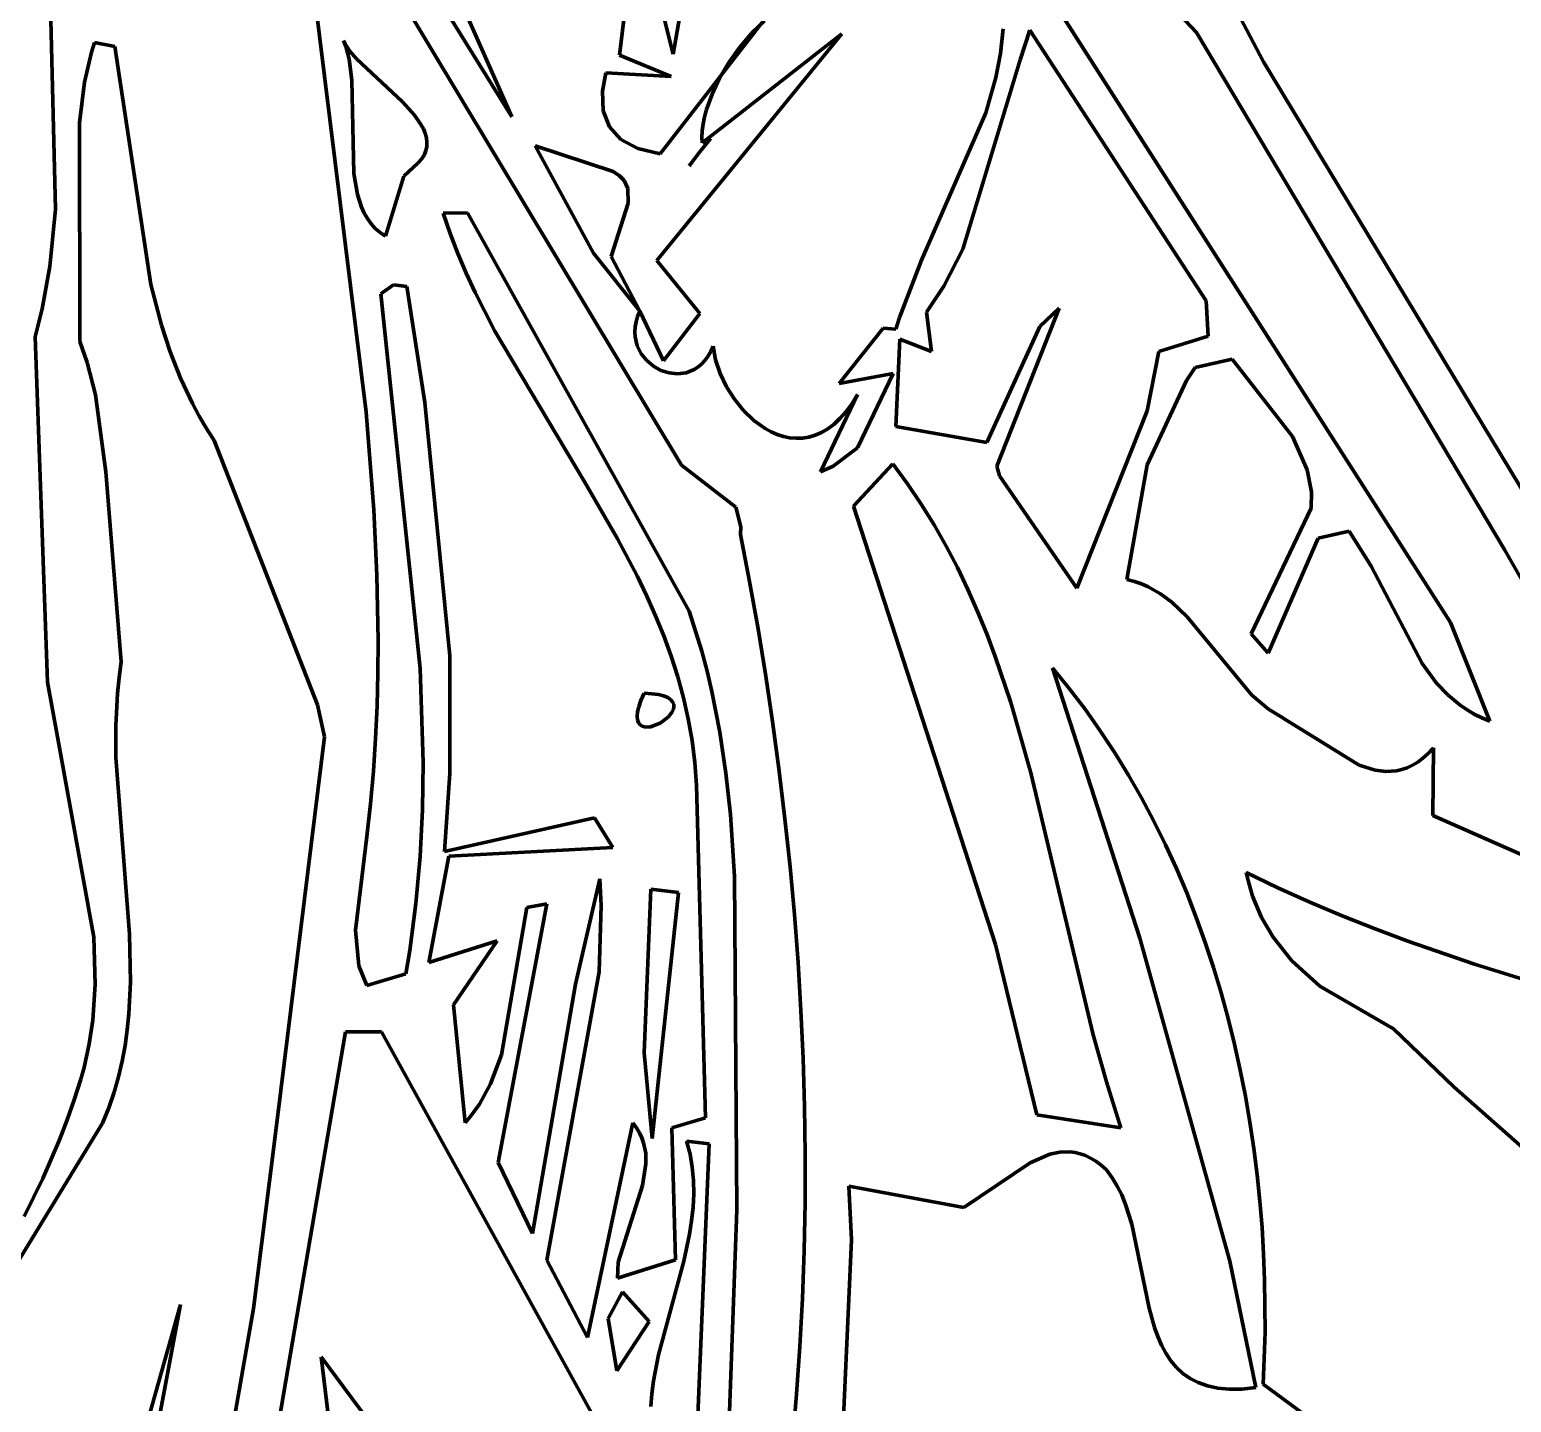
# Model space of a CAD drawing. Header units: millimetres. Extents: x 0 to 11.1, y 0 to 17.3.
# Drawn here: x 6.688 to 7.513, y 8.573 to 9.338 of the extents above; entities that cross this region are included whole.
import ezdxf

# ---------------------------------------------------------------- set-up
doc = ezdxf.new("R2010")
doc.units = ezdxf.units.MM
doc.layers.add('color#010101ff', color=7, linetype='CONTINUOUS', lineweight=100)
doc.layers.add('color#ffffffff', color=7, linetype='CONTINUOUS', lineweight=100)

msp = doc.modelspace()

# ---------------------------------------------------------------- linework, layer by layer
at = {"layer": 'color#010101ff'}
for p, q in [((7.09036, 9.61693), (7.47941, 9.00779)), ((6.88441, 9.4058), (6.9564, 9.2898)), ((6.70212, 9.23827), (6.69816, 9.39982)), ((7.33816, 9.39096), (7.37528, 9.32033)), ((6.84389, 9.3786), (6.87527, 9.12505)), ((7.05109, 9.09548), (6.8855, 9.37113)), ((6.9564, 9.2898), (6.91934, 9.37331)), ((7.03912, 9.26907), (7.1154, 9.36757)), ((7.04632, 9.32469), (7.03793, 9.35814)), ((7.0526, 9.36055), (7.04632, 9.32469)), ((7.33793, 9.33676), (7.31928, 9.3568)), ((7.01904, 9.34548), (7.01648, 9.32415)), ((7.09719, 9.34326), (7.08992, 9.33628)), ((7.22878, 9.32501), (7.23026, 9.33868)), ((7.24517, 9.33797), (7.23967, 9.32156)), ((7.34337, 9.18707), (7.24517, 9.33797)), ((6.72391, 9.3312), (6.72224, 9.32573)), ((6.73516, 9.32888), (6.72391, 9.3312)), ((6.86272, 9.33222), (6.86359, 9.3303)), ((6.86397, 9.32897), (6.86272, 9.33222)), ((6.86359, 9.3303), (6.86627, 9.32627)), ((7.1403, 9.33596), (7.03719, 9.20965)), ((7.08992, 9.33628), (7.08326, 9.32843)), ((7.12872, 9.3269), (7.1403, 9.33596)), ((7.50981, 9.04815), (7.33793, 9.33676)), ((6.72224, 9.32573), (6.71839, 9.30908)), ((6.75539, 9.19629), (6.73516, 9.32888)), ((6.86581, 9.3219), (6.86397, 9.32897)), ((6.8673, 9.31014), (6.86581, 9.3219)), ((6.86627, 9.32627), (6.87, 9.322)), ((6.87, 9.322), (6.89554, 9.29813)), ((7.01648, 9.32415), (7.04531, 9.3122)), ((7.07164, 9.28224), (7.12872, 9.3269)), ((7.08326, 9.32843), (7.07731, 9.31998)), ((7.23967, 9.32156), (7.20772, 9.21593)), ((7.22619, 9.31162), (7.22878, 9.32501)), ((7.00884, 9.3142), (7.00702, 9.30403)), ((7.04531, 9.3122), (7.00884, 9.3142)), ((7.07731, 9.31998), (7.0722, 9.31122)), ((7.37528, 9.32033), (7.57316, 8.9926)), ((6.71839, 9.30908), (6.71558, 9.28641)), ((6.8685, 9.2582), (6.8673, 9.31014)), ((7.0722, 9.31122), (7.06804, 9.3024)), ((7.22057, 9.292), (7.22619, 9.31162)), ((6.89554, 9.29813), (6.90231, 9.29056)), ((7.00702, 9.30403), (7.00744, 9.29311)), ((7.06804, 9.3024), (7.06494, 9.29382)), ((6.90231, 9.29056), (6.9058, 9.28552)), ((7.00744, 9.29311), (7.01086, 9.28414)), ((7.06382, 9.2897), (7.06301, 9.28574)), ((7.06494, 9.29382), (7.06382, 9.2897)), ((7.18479, 9.20989), (7.22057, 9.292)), ((6.71558, 9.28641), (6.71576, 9.16443)), ((6.9058, 9.28552), (6.90715, 9.28301)), ((6.90715, 9.28301), (6.90818, 9.28052)), ((6.90818, 9.28052), (6.90887, 9.27805)), ((7.01086, 9.28414), (7.01728, 9.27715)), ((7.06253, 9.28197), (7.06239, 9.27844)), ((7.06301, 9.28574), (7.06253, 9.28197)), ((7.06259, 9.27516), (7.07164, 9.28224)), ((6.90909, 9.27317), (6.90855, 9.27077)), ((6.90887, 9.27805), (6.90918, 9.27559)), ((6.90918, 9.27559), (6.90909, 9.27317)), ((6.96939, 9.27353), (7.00195, 9.21378)), ((7.01291, 9.25922), (6.96939, 9.27353)), ((7.01728, 9.27715), (7.0267, 9.27213)), ((7.0267, 9.27213), (7.03912, 9.26907)), ((7.06722, 9.2777), (7.06116, 9.27012)), ((7.06116, 9.27012), (7.06691, 9.2773)), ((7.06239, 9.27844), (7.06259, 9.27516)), ((7.06691, 9.2773), (7.06722, 9.2777)), ((6.904, 9.26382), (6.89637, 9.25666)), ((6.90604, 9.2661), (6.904, 9.26382)), ((6.90755, 9.26842), (6.90604, 9.2661)), ((6.90855, 9.27077), (6.90755, 9.26842)), ((7.05528, 9.26245), (7.06116, 9.27012)), ((7.06116, 9.27012), (7.05559, 9.26285)), ((6.87047, 9.24639), (6.8685, 9.2582)), ((6.89637, 9.25666), (6.88606, 9.22323)), ((7.01644, 9.25686), (7.01291, 9.25922)), ((7.01897, 9.25423), (7.01644, 9.25686)), ((7.05559, 9.26285), (7.05528, 9.26245)), ((7.02114, 9.24985), (7.01897, 9.25423)), ((7.02135, 9.24166), (7.02114, 9.24985)), ((6.87274, 9.23929), (6.87047, 9.24639)), ((6.87423, 9.23602), (6.87274, 9.23929)), ((7.01177, 9.21183), (7.02135, 9.24166)), ((6.69908, 9.20633), (6.70212, 9.23827)), ((6.87599, 9.23296), (6.87423, 9.23602)), ((6.87803, 9.23014), (6.87599, 9.23296)), ((6.91827, 9.23597), (6.93167, 9.23616)), ((6.9221, 9.22471), (6.91827, 9.23597)), ((6.93167, 9.23616), (7.0552, 9.01418)), ((6.88037, 9.22756), (6.87803, 9.23014)), ((6.88304, 9.22525), (6.88037, 9.22756)), ((6.88606, 9.22323), (6.88304, 9.22525)), ((6.92637, 9.2136), (6.9221, 9.22471)), ((7.20772, 9.21593), (7.19721, 9.19538)), ((6.69484, 9.18267), (6.69908, 9.20633)), ((6.93103, 9.20262), (6.92637, 9.2136)), ((7.00195, 9.21378), (7.02782, 9.18144)), ((7.02782, 9.18144), (7.01177, 9.21183)), ((7.03719, 9.20965), (7.06121, 9.18016)), ((7.17248, 9.17786), (7.18479, 9.20989)), ((6.93603, 9.19176), (6.93103, 9.20262)), ((6.76124, 9.17352), (6.75539, 9.19629)), ((6.88339, 9.1911), (6.89059, 9.19599)), ((6.90539, 8.98217), (6.88339, 9.1911)), ((6.89059, 9.19599), (6.89801, 9.1951)), ((6.89801, 9.1951), (6.90804, 9.13048)), ((6.94695, 9.17034), (6.93603, 9.19176)), ((7.19721, 9.19538), (7.18746, 9.18083)), ((6.69091, 9.16707), (6.69484, 9.18267)), ((7.02782, 9.18144), (7.02656, 9.17842)), ((7.04092, 9.15368), (7.02782, 9.18144)), ((7.26149, 9.18308), (7.22663, 9.09498)), ((7.25063, 9.17286), (7.26149, 9.18308)), ((7.34447, 9.16742), (7.34337, 9.18707)), ((6.76606, 9.15865), (6.76124, 9.17352)), ((7.02569, 9.17547), (7.02518, 9.1726)), ((7.02656, 9.17842), (7.02569, 9.17547)), ((7.06121, 9.18016), (7.04092, 9.15368)), ((7.1705, 9.17132), (7.17248, 9.17786)), ((7.18746, 9.18083), (7.19039, 9.15897)), ((7.22121, 9.10814), (7.25063, 9.17286)), ((6.69771, 8.97457), (6.69091, 9.16707)), ((6.99676, 9.08656), (6.94695, 9.17034)), ((7.02518, 9.1726), (7.02501, 9.16982)), ((7.02501, 9.16982), (7.02516, 9.16714)), ((7.02516, 9.16714), (7.02635, 9.16213)), ((7.13886, 9.14108), (7.16331, 9.17198)), ((7.16331, 9.17198), (7.1705, 9.17132)), ((7.17266, 9.16573), (7.17049, 9.11707)), ((7.19039, 9.15897), (7.17266, 9.16573)), ((7.31692, 9.15886), (7.34447, 9.16742)), ((6.71576, 9.16443), (6.71985, 9.15272)), ((6.77176, 9.14409), (6.76606, 9.15865)), ((7.02635, 9.16213), (7.02855, 9.15766)), ((7.02855, 9.15766), (7.03161, 9.15382)), ((7.06573, 9.15618), (7.06726, 9.15887)), ((7.06726, 9.15887), (7.0686, 9.16192)), ((7.0686, 9.16192), (7.07003, 9.15427)), ((7.31044, 9.12588), (7.31692, 9.15886)), ((6.71985, 9.15272), (6.7245, 9.13482)), ((7.03161, 9.15382), (7.03534, 9.1507)), ((7.03534, 9.1507), (7.03956, 9.14837)), ((7.03956, 9.14837), (7.04412, 9.14694)), ((7.05352, 9.14709), (7.05802, 9.14885)), ((7.05802, 9.14885), (7.06014, 9.15019)), ((7.06014, 9.15019), (7.06214, 9.15185)), ((7.06214, 9.15185), (7.06401, 9.15384)), ((7.06401, 9.15384), (7.06573, 9.15618)), ((7.07003, 9.15427), (7.07257, 9.14666)), ((7.33713, 9.15004), (7.33235, 9.14283)), ((7.35778, 9.15461), (7.33713, 9.15004)), ((7.39144, 9.1116), (7.35778, 9.15461)), ((6.77846, 9.12989), (6.77176, 9.14409)), ((7.04412, 9.14694), (7.04883, 9.14648)), ((7.04883, 9.14648), (7.05352, 9.14709)), ((7.07257, 9.14666), (7.07609, 9.13927)), ((7.16902, 9.14663), (7.13886, 9.14108)), ((7.14907, 9.10518), (7.16902, 9.14663)), ((7.33235, 9.14283), (7.31038, 9.09582)), ((6.7245, 9.13482), (6.73021, 9.09186)), ((7.07609, 9.13927), (7.08047, 9.13231)), ((7.08047, 9.13231), (7.0856, 9.12598)), ((7.14915, 9.13502), (7.12837, 9.09185)), ((7.14602, 9.12993), (7.14915, 9.13502)), ((6.78222, 9.12294), (6.77846, 9.12989)), ((6.87527, 9.12505), (6.87958, 9.07059)), ((6.90804, 9.13048), (6.92183, 8.98922)), ((7.0856, 9.12598), (7.09137, 9.12047)), ((7.13946, 9.12169), (7.14279, 9.1255)), ((7.14279, 9.1255), (7.14602, 9.12993)), ((7.27131, 9.02695), (7.31044, 9.12588)), ((6.78627, 9.11609), (6.78222, 9.12294)), ((6.79063, 9.10935), (6.78627, 9.11609)), ((7.09137, 9.12047), (7.09764, 9.11599)), ((7.09764, 9.11599), (7.10094, 9.11419)), ((7.12907, 9.1138), (7.13258, 9.11586)), ((7.13258, 9.11586), (7.13605, 9.11849)), ((7.13605, 9.11849), (7.13946, 9.12169)), ((7.17049, 9.11707), (7.22121, 9.10814)), ((6.84823, 8.96197), (6.79063, 9.10935)), ((7.10094, 9.11419), (7.10431, 9.11272)), ((7.10431, 9.11272), (7.10776, 9.11161)), ((7.10776, 9.11161), (7.11126, 9.11088)), ((7.11126, 9.11088), (7.1148, 9.11056)), ((7.1148, 9.11056), (7.11837, 9.11066)), ((7.11837, 9.11066), (7.12194, 9.11122)), ((7.12194, 9.11122), (7.12551, 9.11225)), ((7.12551, 9.11225), (7.12907, 9.1138)), ((7.39959, 9.09301), (7.39144, 9.1116)), ((7.13549, 9.09492), (7.14907, 9.10518)), ((6.73021, 9.09186), (6.73887, 8.98599)), ((7.08122, 9.07221), (7.05109, 9.09548)), ((7.12837, 9.09185), (7.13549, 9.09492)), ((7.16874, 9.09634), (7.14678, 9.0728)), ((7.17694, 9.0852), (7.16874, 9.09634)), ((7.22663, 9.09498), (7.22819, 9.08964)), ((7.31038, 9.09582), (7.29919, 9.03186)), ((7.40202, 9.08067), (7.39959, 9.09301)), ((7.01512, 9.0549), (6.99676, 9.08656)), ((7.18462, 9.07382), (7.17694, 9.0852)), ((7.22819, 9.08964), (7.27131, 9.02695)), ((7.19179, 9.06223), (7.18462, 9.07382)), ((7.40183, 9.07165), (7.40202, 9.08067)), ((6.87958, 9.07059), (6.88133, 9.03424)), ((7.08401, 9.06118), (7.08122, 9.07221)), ((7.14678, 9.0728), (7.22593, 8.82845)), ((7.36844, 9.00162), (7.40183, 9.07165)), ((7.08396, 9.05686), (7.08401, 9.06118)), ((7.19848, 9.05044), (7.19179, 9.06223)), ((7.42303, 9.05869), (7.40575, 9.05481)), ((7.43531, 9.03935), (7.42303, 9.05869)), ((7.0264, 9.03343), (7.01512, 9.0549)), ((7.08897, 9.03064), (7.08396, 9.05686)), ((7.20473, 9.03845), (7.19848, 9.05044)), ((7.40575, 9.05481), (7.3779, 8.99073)), ((7.55308, 8.97196), (7.50981, 9.04815)), ((6.88133, 9.03424), (6.88197, 8.99787)), ((7.03163, 9.02253), (7.0264, 9.03343)), ((7.21056, 9.02629), (7.20473, 9.03845)), ((7.46361, 8.985), (7.43531, 9.03935)), ((7.09363, 9.00432), (7.08897, 9.03064)), ((7.216, 9.01397), (7.21056, 9.02629)), ((7.29919, 9.03186), (7.30334, 9.03076)), ((7.30334, 9.03076), (7.30727, 9.02939)), ((7.30727, 9.02939), (7.31101, 9.02778)), ((7.31101, 9.02778), (7.31795, 9.0239)), ((7.03653, 9.01151), (7.03163, 9.02253)), ((7.31795, 9.0239), (7.32427, 9.01924)), ((7.32427, 9.01924), (7.33283, 9.0111)), ((7.04108, 9.00036), (7.03653, 9.01151)), ((7.0552, 9.01418), (7.05889, 9.00306)), ((7.22108, 9.00149), (7.216, 9.01397)), ((7.33283, 9.0111), (7.36883, 8.96736)), ((7.47941, 9.00779), (7.50148, 8.95294)), ((7.04521, 8.98905), (7.04108, 9.00036)), ((7.05889, 9.00306), (7.06224, 8.99189)), ((7.09793, 8.97793), (7.09363, 9.00432)), ((7.22583, 8.98887), (7.22108, 9.00149)), ((7.3779, 8.99073), (7.36844, 9.00162)), ((6.88197, 8.99787), (6.88183, 8.97967)), ((7.06224, 8.99189), (7.06524, 8.98067)), ((6.73887, 8.98599), (6.7376, 8.97716)), ((6.92183, 8.98922), (6.92194, 8.92382)), ((7.04891, 8.97758), (7.04521, 8.98905)), ((7.23446, 8.96325), (7.22583, 8.98887)), ((7.47177, 8.97406), (7.46361, 8.985)), ((6.70331, 8.94413), (6.69771, 8.97457)), ((6.7376, 8.97716), (6.73668, 8.96831)), ((6.88183, 8.97967), (6.88135, 8.96146)), ((6.90703, 8.92978), (6.90539, 8.98217)), ((7.05211, 8.96593), (7.04891, 8.97758)), ((7.06524, 8.98067), (7.06792, 8.9694)), ((7.10188, 8.95147), (7.09793, 8.97793)), ((7.25773, 8.98252), (7.30639, 8.83196)), ((7.26701, 8.97115), (7.25773, 8.98252)), ((6.73668, 8.96831), (6.73577, 8.95053)), ((7.02842, 8.96443), (7.0302, 8.96847)), ((7.0302, 8.96847), (7.03455, 8.96819)), ((7.03455, 8.96819), (7.03815, 8.96767)), ((7.03815, 8.96767), (7.04106, 8.96692)), ((7.04106, 8.96692), (7.04331, 8.96599)), ((7.06792, 8.9694), (7.07238, 8.94672)), ((7.27589, 8.95947), (7.26701, 8.97115)), ((7.36883, 8.96736), (7.37811, 8.9596)), ((7.47797, 8.96754), (7.47177, 8.97406)), ((7.48491, 8.96177), (7.47797, 8.96754)), ((6.85211, 8.94413), (6.84823, 8.96197)), ((6.88135, 8.96146), (6.88052, 8.94323)), ((7.02653, 8.95799), (7.02722, 8.96095)), ((7.02722, 8.96095), (7.02842, 8.96443)), ((7.04331, 8.96599), (7.04496, 8.9649)), ((7.04588, 8.95808), (7.04373, 8.95528)), ((7.04496, 8.9649), (7.04606, 8.96367)), ((7.04651, 8.95952), (7.04588, 8.95808)), ((7.04606, 8.96367), (7.04665, 8.96235)), ((7.04678, 8.96096), (7.04651, 8.95952)), ((7.04665, 8.96235), (7.04678, 8.96096)), ((7.0548, 8.95408), (7.05211, 8.96593)), ((7.24564, 8.92409), (7.23446, 8.96325)), ((7.28435, 8.94752), (7.27589, 8.95947)), ((7.37811, 8.9596), (7.38505, 8.95527)), ((7.4887, 8.9592), (7.48491, 8.96177)), ((7.49271, 8.95686), (7.4887, 8.9592)), ((6.73577, 8.95053), (6.73588, 8.93268)), ((7.0263, 8.95553), (7.02653, 8.95799)), ((7.02649, 8.95354), (7.0263, 8.95553)), ((7.02706, 8.95199), (7.02649, 8.95354)), ((7.02794, 8.95085), (7.02706, 8.95199)), ((7.02909, 8.95008), (7.02794, 8.95085)), ((7.03047, 8.94967), (7.02909, 8.95008)), ((7.03902, 8.95176), (7.03371, 8.94976)), ((7.04373, 8.95528), (7.03902, 8.95176)), ((7.05692, 8.94203), (7.0548, 8.95408)), ((7.10545, 8.92494), (7.10188, 8.95147)), ((7.38505, 8.95527), (7.3878, 8.95365)), ((7.3878, 8.95365), (7.42854, 8.9284)), ((7.49697, 8.95477), (7.49271, 8.95686)), ((7.50148, 8.95294), (7.49697, 8.95477)), ((6.72355, 8.83255), (6.70331, 8.94413)), ((6.82592, 8.73196), (6.85211, 8.94413)), ((6.88052, 8.94323), (6.87931, 8.925)), ((7.03203, 8.94957), (7.03047, 8.94967)), ((7.03371, 8.94976), (7.03203, 8.94957)), ((7.05844, 8.92976), (7.05692, 8.94203)), ((7.07238, 8.94672), (7.07577, 8.92389)), ((7.29241, 8.9353), (7.28435, 8.94752)), ((7.30007, 8.92283), (7.29241, 8.9353)), ((7.46416, 8.93229), (7.46706, 8.93491)), ((7.46706, 8.93491), (7.46994, 8.93798)), ((7.46994, 8.93798), (7.46973, 8.90023)), ((6.73588, 8.93268), (6.74337, 8.8341)), ((6.90666, 8.90359), (6.90703, 8.92978)), ((7.05931, 8.91724), (7.05844, 8.92976)), ((7.42854, 8.9284), (7.43752, 8.92555)), ((7.43752, 8.92555), (7.4435, 8.92483)), ((7.4435, 8.92483), (7.44945, 8.92523)), ((7.44945, 8.92523), (7.45242, 8.92591)), ((7.45242, 8.92591), (7.45538, 8.92693)), ((7.45538, 8.92693), (7.45832, 8.92833)), ((7.45832, 8.92833), (7.46125, 8.93011)), ((7.46125, 8.93011), (7.46416, 8.93229)), ((6.87931, 8.925), (6.8777, 8.90676)), ((6.92194, 8.92382), (6.91899, 8.88028)), ((7.06446, 8.73173), (7.05931, 8.91724)), ((7.07577, 8.92389), (7.07822, 8.90091)), ((7.10865, 8.89836), (7.10545, 8.92494)), ((7.28044, 8.77799), (7.24564, 8.92409)), ((7.30733, 8.91012), (7.30007, 8.92283)), ((7.3142, 8.89718), (7.30733, 8.91012)), ((6.8777, 8.90676), (6.87567, 8.88851)), ((6.90537, 8.87742), (6.90666, 8.90359)), ((7.07822, 8.90091), (7.08045, 8.86626)), ((6.91899, 8.88028), (7.00249, 8.89908)), ((7.00249, 8.89908), (7.01279, 8.88239)), ((7.11147, 8.87173), (7.10865, 8.89836)), ((7.32069, 8.88402), (7.3142, 8.89718)), ((7.46973, 8.90023), (7.54004, 8.86911)), ((6.87567, 8.88851), (6.86931, 8.83642)), ((7.32679, 8.87068), (7.32069, 8.88402)), ((6.90303, 8.85126), (6.90537, 8.87742)), ((6.92142, 8.87765), (6.91018, 8.81841)), ((7.01279, 8.88239), (6.92142, 8.87765)), ((7.1139, 8.84506), (7.11147, 8.87173)), ((7.33251, 8.85714), (7.32679, 8.87068)), ((7.36568, 8.86857), (7.36667, 8.86404)), ((7.38331, 8.86004), (7.36568, 8.86857)), ((6.99193, 8.80623), (7.0055, 8.86508)), ((7.0055, 8.86508), (7.00618, 8.85016)), ((7.03023, 8.76798), (7.03393, 8.8593)), ((7.03393, 8.8593), (7.04926, 8.85738)), ((7.08045, 8.86626), (7.08176, 8.68044)), ((7.36667, 8.86404), (7.36918, 8.85538)), ((7.40116, 8.85198), (7.38331, 8.86004)), ((6.89954, 8.82513), (6.90303, 8.85126)), ((6.97599, 8.851), (6.94887, 8.70681)), ((6.96481, 8.84903), (6.97599, 8.851)), ((7.04926, 8.85738), (7.03463, 8.7202)), ((7.33786, 8.84344), (7.33251, 8.85714)), ((7.36918, 8.85538), (7.3742, 8.84335)), ((7.41921, 8.84437), (7.40116, 8.85198)), ((6.95074, 8.76683), (6.96481, 8.84903)), ((7.00618, 8.85016), (7.00519, 8.81307)), ((7.11593, 8.81835), (7.1139, 8.84506)), ((7.34285, 8.82958), (7.33786, 8.84344)), ((7.3742, 8.84335), (7.38061, 8.83239)), ((7.43743, 8.83714), (7.41921, 8.84437)), ((6.86931, 8.83642), (6.87129, 8.81652)), ((7.4558, 8.83027), (7.43743, 8.83714)), ((6.72433, 8.80607), (6.72355, 8.83255)), ((6.74337, 8.8341), (6.74389, 8.8074)), ((6.91018, 8.81841), (6.94821, 8.83045)), ((6.94821, 8.83045), (6.92393, 8.79474)), ((7.22593, 8.82845), (7.24895, 8.73336)), ((7.30639, 8.83196), (7.35659, 8.65191)), ((7.34746, 8.81557), (7.34285, 8.82958)), ((7.38061, 8.83239), (7.39105, 8.81933)), ((7.49293, 8.81738), (7.4558, 8.83027)), ((6.89732, 8.81207), (6.89954, 8.82513)), ((7.11756, 8.79162), (7.11593, 8.81835)), ((7.39105, 8.81933), (7.40664, 8.80525)), ((6.87129, 8.81652), (6.87564, 8.80552)), ((6.87564, 8.80552), (6.89732, 8.81207)), ((7.00519, 8.81307), (6.97593, 8.65235)), ((7.35172, 8.80144), (7.34746, 8.81557)), ((7.64349, 8.77065), (7.49293, 8.81738)), ((6.723, 8.78623), (6.72433, 8.80607)), ((6.74389, 8.8074), (6.74304, 8.78971)), ((6.968, 8.66738), (6.99193, 8.80623)), ((7.35561, 8.78719), (7.35172, 8.80144)), ((7.40664, 8.80525), (7.44765, 8.78144)), ((6.92393, 8.79474), (6.9304, 8.72904)), ((6.72103, 8.77302), (6.723, 8.78623)), ((6.74304, 8.78971), (6.74215, 8.78091)), ((7.11877, 8.76487), (7.11756, 8.79162)), ((7.35916, 8.77284), (7.35561, 8.78719)), ((6.74215, 8.78091), (6.74092, 8.77214)), ((6.86371, 8.77971), (6.82547, 8.55575)), ((6.8839, 8.77977), (6.86371, 8.77971)), ((7.01562, 8.54066), (6.8839, 8.77977)), ((7.28772, 8.75186), (7.28044, 8.77799)), ((7.44765, 8.78144), (7.48145, 8.74889)), ((6.7181, 8.75984), (6.72103, 8.77302)), ((6.74092, 8.77214), (6.73931, 8.76341)), ((7.36236, 8.75841), (7.35916, 8.77284)), ((6.73931, 8.76341), (6.73729, 8.75471)), ((6.94465, 8.75071), (6.95074, 8.76683)), ((7.03463, 8.7202), (7.03023, 8.76798)), ((7.11957, 8.73811), (7.11877, 8.76487)), ((6.71264, 8.74188), (6.71624, 8.75327)), ((6.71624, 8.75327), (6.7181, 8.75984)), ((6.73729, 8.75471), (6.73483, 8.74606)), ((7.29587, 8.72611), (7.28772, 8.75186)), ((7.36521, 8.74389), (7.36236, 8.75841)), ((6.73483, 8.74606), (6.7319, 8.73744)), ((6.9384, 8.73944), (6.94465, 8.75071)), ((7.36773, 8.72932), (7.36521, 8.74389)), ((7.48145, 8.74889), (7.55169, 8.68677)), ((6.70869, 8.73066), (6.71264, 8.74188)), ((6.7319, 8.73744), (6.72846, 8.72887)), ((6.93328, 8.7324), (6.9384, 8.73944)), ((7.11994, 8.71135), (7.11957, 8.73811)), ((6.72846, 8.72887), (6.58629, 8.4962)), ((6.70443, 8.7196), (6.70869, 8.73066)), ((6.81258, 8.62558), (6.82592, 8.73196)), ((6.9304, 8.72904), (6.93328, 8.7324)), ((6.9987, 8.60937), (7.02382, 8.7289)), ((7.02382, 8.7289), (7.02585, 8.72618)), ((7.0457, 8.72612), (7.06446, 8.73173)), ((7.24895, 8.73336), (7.29587, 8.72611)), ((7.36991, 8.71471), (7.36773, 8.72932)), ((6.69505, 8.6979), (6.70443, 8.7196)), ((7.02585, 8.72618), (7.02752, 8.72342)), ((7.02752, 8.72342), (7.02885, 8.72062)), ((7.02885, 8.72062), (7.02986, 8.71778)), ((7.04766, 8.6526), (7.0457, 8.72612)), ((7.05382, 8.71881), (7.05575, 8.71153)), ((7.06647, 8.71726), (7.05382, 8.71881)), ((7.02986, 8.71778), (7.03104, 8.71201)), ((7.03104, 8.71201), (7.0312, 8.70614)), ((7.05575, 8.71153), (7.05702, 8.70419)), ((7.05781, 8.51106), (7.06647, 8.71726)), ((7.11988, 8.68459), (7.11994, 8.71135)), ((7.2563, 8.71151), (7.24532, 8.70671)), ((7.26188, 8.71269), (7.2563, 8.71151)), ((7.26751, 8.71283), (7.26188, 8.71269)), ((7.27035, 8.71246), (7.26751, 8.71283)), ((7.27321, 8.71176), (7.27035, 8.71246)), ((7.27608, 8.71072), (7.27321, 8.71176)), ((7.27897, 8.70932), (7.27608, 8.71072)), ((7.37176, 8.70006), (7.36991, 8.71471)), ((6.94887, 8.70681), (6.968, 8.66738)), ((7.0312, 8.70614), (7.02921, 8.69412)), ((7.05702, 8.70419), (7.05768, 8.69681)), ((7.24532, 8.70671), (7.20837, 8.68179)), ((7.28187, 8.70753), (7.27897, 8.70932)), ((7.28479, 8.70533), (7.28187, 8.70753)), ((7.28772, 8.7027), (7.28479, 8.70533)), ((7.29097, 8.69838), (7.28772, 8.7027)), ((6.68465, 8.67669), (6.69505, 8.6979)), ((7.02921, 8.69412), (7.01569, 8.65135)), ((7.05768, 8.69681), (7.05779, 8.68939)), ((7.29382, 8.69372), (7.29097, 8.69838)), ((7.37328, 8.68539), (7.37176, 8.70006)), ((7.05779, 8.68939), (7.05741, 8.68193)), ((7.20837, 8.68179), (7.14431, 8.69376)), ((7.14431, 8.69376), (7.14576, 8.66371)), ((7.2963, 8.68877), (7.29382, 8.69372)), ((7.29845, 8.68356), (7.2963, 8.68877)), ((7.05741, 8.68193), (7.05661, 8.67445)), ((7.08176, 8.68044), (7.07527, 8.49995)), ((7.11937, 8.65784), (7.11988, 8.68459)), ((7.30197, 8.67252), (7.29845, 8.68356)), ((7.37448, 8.67072), (7.37328, 8.68539)), ((7.05661, 8.67445), (7.05543, 8.66695)), ((7.31161, 8.62573), (7.30197, 8.67252)), ((7.37536, 8.65606), (7.37448, 8.67072)), ((7.05543, 8.66695), (7.05222, 8.65192)), ((7.14576, 8.66371), (7.13844, 8.50391)), ((7.01528, 8.64246), (7.04766, 8.6526)), ((7.11843, 8.63111), (7.11937, 8.65784)), ((7.37593, 8.64142), (7.37536, 8.65606)), ((6.97593, 8.65235), (6.9987, 8.60937)), ((7.01569, 8.65135), (7.01528, 8.64246)), ((7.05222, 8.65192), (7.03819, 8.59971)), ((7.35659, 8.65191), (7.37103, 8.58139)), ((7.37615, 8.61227), (7.37593, 8.64142)), ((7.01808, 8.63481), (7.01017, 8.62001)), ((7.03291, 8.61832), (7.01808, 8.63481)), ((7.11702, 8.60441), (7.11843, 8.63111)), ((6.77189, 8.62768), (6.72561, 8.3826)), ((6.74648, 8.53801), (6.77189, 8.62768)), ((6.80202, 8.56499), (6.81258, 8.62558)), ((7.01017, 8.62001), (7.01505, 8.59085)), ((7.31459, 8.6149), (7.31161, 8.62573)), ((7.01505, 8.59085), (7.03291, 8.61832)), ((7.31639, 8.60983), (7.31459, 8.6149)), ((7.37517, 8.58338), (7.37615, 8.61227)), ((7.11516, 8.57774), (7.11702, 8.60441)), ((7.31847, 8.60502), (7.31639, 8.60983)), ((7.32086, 8.60054), (7.31847, 8.60502)), ((6.85549, 8.55572), (6.8503, 8.59852)), ((6.8503, 8.59852), (6.90741, 8.5217)), ((7.03819, 8.59971), (7.03537, 8.58514)), ((7.32359, 8.59641), (7.32086, 8.60054)), ((7.32673, 8.59267), (7.32359, 8.59641)), ((7.3303, 8.58935), (7.32673, 8.59267)), ((7.33434, 8.58651), (7.3303, 8.58935)), ((7.03537, 8.58514), (7.03445, 8.57795)), ((7.33891, 8.58417), (7.33434, 8.58651)), ((7.34404, 8.58238), (7.33891, 8.58417)), ((7.34978, 8.58116), (7.34404, 8.58238)), ((7.35616, 8.58057), (7.34978, 8.58116)), ((7.36323, 8.58063), (7.35616, 8.58057)), ((7.37103, 8.58139), (7.36323, 8.58063)), ((7.46064, 8.52029), (7.37517, 8.58338)), ((7.03445, 8.57795), (7.03395, 8.57083)), ((7.11282, 8.55112), (7.11516, 8.57774))]:
    msp.add_line(p, q, dxfattribs=at)
at = {"layer": 'color#ffffffff'}
for p, q in [((7.47941, 9.00779), (7.09036, 9.61693)), ((6.9564, 9.2898), (6.88441, 9.4058)), ((6.69816, 9.39982), (6.70212, 9.23827)), ((7.37528, 9.32033), (7.33816, 9.39096)), ((6.87527, 9.12505), (6.84389, 9.3786)), ((6.8855, 9.37113), (7.05109, 9.09548)), ((6.91934, 9.37331), (6.9564, 9.2898)), ((7.1154, 9.36757), (7.03912, 9.26907)), ((7.03793, 9.35814), (7.04632, 9.32469)), ((7.04632, 9.32469), (7.0526, 9.36055)), ((7.31928, 9.3568), (7.33793, 9.33676)), ((7.01648, 9.32415), (7.01904, 9.34548)), ((7.08992, 9.33628), (7.09719, 9.34326)), ((7.23026, 9.33868), (7.22878, 9.32501)), ((7.23967, 9.32156), (7.24517, 9.33797)), ((7.24517, 9.33797), (7.34337, 9.18707)), ((6.72224, 9.32573), (6.72391, 9.3312)), ((6.72391, 9.3312), (6.73516, 9.32888)), ((6.86272, 9.33222), (6.86397, 9.32897)), ((6.86359, 9.3303), (6.86272, 9.33222)), ((6.86627, 9.32627), (6.86359, 9.3303)), ((7.03719, 9.20965), (7.1403, 9.33596)), ((7.08326, 9.32843), (7.08992, 9.33628)), ((7.1403, 9.33596), (7.12872, 9.3269)), ((7.33793, 9.33676), (7.50981, 9.04815)), ((6.71839, 9.30908), (6.72224, 9.32573)), ((6.73516, 9.32888), (6.75539, 9.19629)), ((6.86397, 9.32897), (6.86581, 9.3219)), ((6.86581, 9.3219), (6.8673, 9.31014)), ((6.87, 9.322), (6.86627, 9.32627)), ((6.89554, 9.29813), (6.87, 9.322)), ((7.04531, 9.3122), (7.01648, 9.32415)), ((7.12872, 9.3269), (7.07164, 9.28224)), ((7.07731, 9.31998), (7.08326, 9.32843)), ((7.20772, 9.21593), (7.23967, 9.32156)), ((7.22878, 9.32501), (7.22619, 9.31162)), ((7.00702, 9.30403), (7.00884, 9.3142)), ((7.00884, 9.3142), (7.04531, 9.3122)), ((7.0722, 9.31122), (7.07731, 9.31998)), ((7.57316, 8.9926), (7.37528, 9.32033)), ((6.71558, 9.28641), (6.71839, 9.30908)), ((6.8673, 9.31014), (6.8685, 9.2582)), ((7.06804, 9.3024), (7.0722, 9.31122)), ((7.22619, 9.31162), (7.22057, 9.292)), ((6.90231, 9.29056), (6.89554, 9.29813)), ((7.00744, 9.29311), (7.00702, 9.30403)), ((7.06494, 9.29382), (7.06804, 9.3024)), ((6.9058, 9.28552), (6.90231, 9.29056)), ((7.01086, 9.28414), (7.00744, 9.29311)), ((7.06301, 9.28574), (7.06382, 9.2897)), ((7.06382, 9.2897), (7.06494, 9.29382)), ((7.22057, 9.292), (7.18479, 9.20989)), ((6.71576, 9.16443), (6.71558, 9.28641)), ((6.90715, 9.28301), (6.9058, 9.28552)), ((6.90818, 9.28052), (6.90715, 9.28301)), ((6.90887, 9.27805), (6.90818, 9.28052)), ((7.01728, 9.27715), (7.01086, 9.28414)), ((7.06239, 9.27844), (7.06253, 9.28197)), ((7.06253, 9.28197), (7.06301, 9.28574)), ((7.07164, 9.28224), (7.06259, 9.27516)), ((6.90855, 9.27077), (6.90909, 9.27317)), ((6.90918, 9.27559), (6.90887, 9.27805)), ((6.90909, 9.27317), (6.90918, 9.27559)), ((6.96939, 9.27353), (7.01291, 9.25922)), ((7.00195, 9.21378), (6.96939, 9.27353)), ((7.0267, 9.27213), (7.01728, 9.27715)), ((7.03912, 9.26907), (7.0267, 9.27213)), ((7.06116, 9.27012), (7.06722, 9.2777)), ((7.06691, 9.2773), (7.06116, 9.27012)), ((7.06259, 9.27516), (7.06239, 9.27844)), ((7.06722, 9.2777), (7.06691, 9.2773)), ((6.89637, 9.25666), (6.904, 9.26382)), ((6.904, 9.26382), (6.90604, 9.2661)), ((6.90604, 9.2661), (6.90755, 9.26842)), ((6.90755, 9.26842), (6.90855, 9.27077)), ((7.06116, 9.27012), (7.05528, 9.26245)), ((7.05559, 9.26285), (7.06116, 9.27012)), ((6.8685, 9.2582), (6.87047, 9.24639)), ((6.88606, 9.22323), (6.89637, 9.25666)), ((7.01291, 9.25922), (7.01644, 9.25686)), ((7.01644, 9.25686), (7.01897, 9.25423)), ((7.05528, 9.26245), (7.05559, 9.26285)), ((7.01897, 9.25423), (7.02114, 9.24985)), ((7.02114, 9.24985), (7.02135, 9.24166)), ((6.87047, 9.24639), (6.87274, 9.23929)), ((6.87274, 9.23929), (6.87423, 9.23602)), ((7.02135, 9.24166), (7.01177, 9.21183)), ((6.70212, 9.23827), (6.69908, 9.20633)), ((6.87423, 9.23602), (6.87599, 9.23296)), ((6.87599, 9.23296), (6.87803, 9.23014)), ((6.93167, 9.23616), (6.91827, 9.23597)), ((6.91827, 9.23597), (6.9221, 9.22471)), ((7.0552, 9.01418), (6.93167, 9.23616)), ((6.87803, 9.23014), (6.88037, 9.22756)), ((6.88037, 9.22756), (6.88304, 9.22525)), ((6.88304, 9.22525), (6.88606, 9.22323)), ((6.9221, 9.22471), (6.92637, 9.2136)), ((7.19721, 9.19538), (7.20772, 9.21593)), ((6.69908, 9.20633), (6.69484, 9.18267)), ((6.92637, 9.2136), (6.93103, 9.20262)), ((7.02782, 9.18144), (7.00195, 9.21378)), ((7.01177, 9.21183), (7.02782, 9.18144)), ((7.06121, 9.18016), (7.03719, 9.20965)), ((7.18479, 9.20989), (7.17248, 9.17786)), ((6.93103, 9.20262), (6.93603, 9.19176)), ((6.75539, 9.19629), (6.76124, 9.17352)), ((6.89059, 9.19599), (6.88339, 9.1911)), ((6.88339, 9.1911), (6.90539, 8.98217)), ((6.89801, 9.1951), (6.89059, 9.19599)), ((6.90804, 9.13048), (6.89801, 9.1951)), ((6.93603, 9.19176), (6.94695, 9.17034)), ((7.18746, 9.18083), (7.19721, 9.19538)), ((6.69484, 9.18267), (6.69091, 9.16707)), ((7.02656, 9.17842), (7.02782, 9.18144)), ((7.02782, 9.18144), (7.04092, 9.15368)), ((7.22663, 9.09498), (7.26149, 9.18308)), ((7.26149, 9.18308), (7.25063, 9.17286)), ((7.34337, 9.18707), (7.34447, 9.16742)), ((6.76124, 9.17352), (6.76606, 9.15865)), ((7.02518, 9.1726), (7.02569, 9.17547)), ((7.02569, 9.17547), (7.02656, 9.17842)), ((7.04092, 9.15368), (7.06121, 9.18016)), ((7.17248, 9.17786), (7.1705, 9.17132)), ((7.19039, 9.15897), (7.18746, 9.18083)), ((7.25063, 9.17286), (7.22121, 9.10814)), ((6.69091, 9.16707), (6.69771, 8.97457)), ((6.94695, 9.17034), (6.99676, 9.08656)), ((7.02501, 9.16982), (7.02518, 9.1726)), ((7.02516, 9.16714), (7.02501, 9.16982)), ((7.02635, 9.16213), (7.02516, 9.16714)), ((7.16331, 9.17198), (7.13886, 9.14108)), ((7.1705, 9.17132), (7.16331, 9.17198)), ((7.17049, 9.11707), (7.17266, 9.16573)), ((7.17266, 9.16573), (7.19039, 9.15897)), ((7.34447, 9.16742), (7.31692, 9.15886)), ((6.71985, 9.15272), (6.71576, 9.16443)), ((6.76606, 9.15865), (6.77176, 9.14409)), ((7.02855, 9.15766), (7.02635, 9.16213)), ((7.03161, 9.15382), (7.02855, 9.15766)), ((7.06726, 9.15887), (7.06573, 9.15618)), ((7.0686, 9.16192), (7.06726, 9.15887)), ((7.07003, 9.15427), (7.0686, 9.16192)), ((7.31692, 9.15886), (7.31044, 9.12588)), ((6.7245, 9.13482), (6.71985, 9.15272)), ((7.03534, 9.1507), (7.03161, 9.15382)), ((7.03956, 9.14837), (7.03534, 9.1507)), ((7.04412, 9.14694), (7.03956, 9.14837)), ((7.05802, 9.14885), (7.05352, 9.14709)), ((7.06014, 9.15019), (7.05802, 9.14885)), ((7.06214, 9.15185), (7.06014, 9.15019)), ((7.06401, 9.15384), (7.06214, 9.15185)), ((7.06573, 9.15618), (7.06401, 9.15384)), ((7.07257, 9.14666), (7.07003, 9.15427)), ((7.33235, 9.14283), (7.33713, 9.15004)), ((7.33713, 9.15004), (7.35778, 9.15461)), ((7.35778, 9.15461), (7.39144, 9.1116)), ((6.77176, 9.14409), (6.77846, 9.12989)), ((7.04883, 9.14648), (7.04412, 9.14694)), ((7.05352, 9.14709), (7.04883, 9.14648)), ((7.07609, 9.13927), (7.07257, 9.14666)), ((7.13886, 9.14108), (7.16902, 9.14663)), ((7.16902, 9.14663), (7.14907, 9.10518)), ((7.31038, 9.09582), (7.33235, 9.14283)), ((6.73021, 9.09186), (6.7245, 9.13482)), ((7.08047, 9.13231), (7.07609, 9.13927)), ((7.0856, 9.12598), (7.08047, 9.13231)), ((7.12837, 9.09185), (7.14915, 9.13502)), ((7.14915, 9.13502), (7.14602, 9.12993)), ((6.77846, 9.12989), (6.78222, 9.12294)), ((6.87958, 9.07059), (6.87527, 9.12505)), ((6.92183, 8.98922), (6.90804, 9.13048)), ((7.09137, 9.12047), (7.0856, 9.12598)), ((7.14279, 9.1255), (7.13946, 9.12169)), ((7.14602, 9.12993), (7.14279, 9.1255)), ((7.31044, 9.12588), (7.27131, 9.02695)), ((6.78222, 9.12294), (6.78627, 9.11609)), ((6.78627, 9.11609), (6.79063, 9.10935)), ((7.09764, 9.11599), (7.09137, 9.12047)), ((7.10094, 9.11419), (7.09764, 9.11599)), ((7.13258, 9.11586), (7.12907, 9.1138)), ((7.13605, 9.11849), (7.13258, 9.11586)), ((7.13946, 9.12169), (7.13605, 9.11849)), ((7.22121, 9.10814), (7.17049, 9.11707)), ((6.79063, 9.10935), (6.84823, 8.96197)), ((7.10431, 9.11272), (7.10094, 9.11419)), ((7.10776, 9.11161), (7.10431, 9.11272)), ((7.11126, 9.11088), (7.10776, 9.11161)), ((7.1148, 9.11056), (7.11126, 9.11088)), ((7.11837, 9.11066), (7.1148, 9.11056)), ((7.12194, 9.11122), (7.11837, 9.11066)), ((7.12551, 9.11225), (7.12194, 9.11122)), ((7.12907, 9.1138), (7.12551, 9.11225)), ((7.39144, 9.1116), (7.39959, 9.09301)), ((7.14907, 9.10518), (7.13549, 9.09492)), ((6.73887, 8.98599), (6.73021, 9.09186)), ((7.05109, 9.09548), (7.08122, 9.07221)), ((7.13549, 9.09492), (7.12837, 9.09185)), ((7.14678, 9.0728), (7.16874, 9.09634)), ((7.16874, 9.09634), (7.17694, 9.0852)), ((7.22819, 9.08964), (7.22663, 9.09498)), ((7.29919, 9.03186), (7.31038, 9.09582)), ((7.39959, 9.09301), (7.40202, 9.08067)), ((6.99676, 9.08656), (7.01512, 9.0549)), ((7.17694, 9.0852), (7.18462, 9.07382)), ((7.27131, 9.02695), (7.22819, 9.08964)), ((7.18462, 9.07382), (7.19179, 9.06223)), ((7.40202, 9.08067), (7.40183, 9.07165)), ((6.88133, 9.03424), (6.87958, 9.07059)), ((7.08122, 9.07221), (7.08401, 9.06118)), ((7.22593, 8.82845), (7.14678, 9.0728)), ((7.40183, 9.07165), (7.36844, 9.00162)), ((7.08401, 9.06118), (7.08396, 9.05686)), ((7.19179, 9.06223), (7.19848, 9.05044)), ((7.40575, 9.05481), (7.42303, 9.05869)), ((7.42303, 9.05869), (7.43531, 9.03935)), ((7.01512, 9.0549), (7.0264, 9.03343)), ((7.08396, 9.05686), (7.08897, 9.03064)), ((7.19848, 9.05044), (7.20473, 9.03845)), ((7.3779, 8.99073), (7.40575, 9.05481)), ((7.50981, 9.04815), (7.55308, 8.97196)), ((6.88197, 8.99787), (6.88133, 9.03424)), ((7.0264, 9.03343), (7.03163, 9.02253)), ((7.20473, 9.03845), (7.21056, 9.02629)), ((7.43531, 9.03935), (7.46361, 8.985)), ((7.08897, 9.03064), (7.09363, 9.00432)), ((7.21056, 9.02629), (7.216, 9.01397)), ((7.30334, 9.03076), (7.29919, 9.03186)), ((7.30727, 9.02939), (7.30334, 9.03076)), ((7.31101, 9.02778), (7.30727, 9.02939)), ((7.31795, 9.0239), (7.31101, 9.02778)), ((7.03163, 9.02253), (7.03653, 9.01151)), ((7.32427, 9.01924), (7.31795, 9.0239)), ((7.33283, 9.0111), (7.32427, 9.01924)), ((7.03653, 9.01151), (7.04108, 9.00036)), ((7.05889, 9.00306), (7.0552, 9.01418)), ((7.216, 9.01397), (7.22108, 9.00149)), ((7.36883, 8.96736), (7.33283, 9.0111)), ((7.50148, 8.95294), (7.47941, 9.00779)), ((7.04108, 9.00036), (7.04521, 8.98905)), ((7.06224, 8.99189), (7.05889, 9.00306)), ((7.09363, 9.00432), (7.09793, 8.97793)), ((7.22108, 9.00149), (7.22583, 8.98887)), ((7.36844, 9.00162), (7.3779, 8.99073)), ((6.88183, 8.97967), (6.88197, 8.99787)), ((7.06524, 8.98067), (7.06224, 8.99189)), ((6.7376, 8.97716), (6.73887, 8.98599)), ((6.92194, 8.92382), (6.92183, 8.98922)), ((7.04521, 8.98905), (7.04891, 8.97758)), ((7.22583, 8.98887), (7.23446, 8.96325)), ((7.46361, 8.985), (7.47177, 8.97406)), ((6.69771, 8.97457), (6.70331, 8.94413)), ((6.73668, 8.96831), (6.7376, 8.97716)), ((6.88135, 8.96146), (6.88183, 8.97967)), ((6.90539, 8.98217), (6.90703, 8.92978)), ((7.04891, 8.97758), (7.05211, 8.96593)), ((7.06792, 8.9694), (7.06524, 8.98067)), ((7.09793, 8.97793), (7.10188, 8.95147)), ((7.25773, 8.98252), (7.26701, 8.97115)), ((7.30639, 8.83196), (7.25773, 8.98252)), ((6.73577, 8.95053), (6.73668, 8.96831)), ((7.0302, 8.96847), (7.02842, 8.96443)), ((7.03455, 8.96819), (7.0302, 8.96847)), ((7.03815, 8.96767), (7.03455, 8.96819)), ((7.04106, 8.96692), (7.03815, 8.96767)), ((7.04331, 8.96599), (7.04106, 8.96692)), ((7.07238, 8.94672), (7.06792, 8.9694)), ((7.26701, 8.97115), (7.27589, 8.95947)), ((7.37811, 8.9596), (7.36883, 8.96736)), ((7.47177, 8.97406), (7.47797, 8.96754)), ((7.47797, 8.96754), (7.48491, 8.96177)), ((6.84823, 8.96197), (6.85211, 8.94413)), ((6.88052, 8.94323), (6.88135, 8.96146)), ((7.02722, 8.96095), (7.02653, 8.95799)), ((7.02842, 8.96443), (7.02722, 8.96095)), ((7.04496, 8.9649), (7.04331, 8.96599)), ((7.04373, 8.95528), (7.04588, 8.95808)), ((7.04606, 8.96367), (7.04496, 8.9649)), ((7.04588, 8.95808), (7.04651, 8.95952)), ((7.04665, 8.96235), (7.04606, 8.96367)), ((7.04651, 8.95952), (7.04678, 8.96096)), ((7.04678, 8.96096), (7.04665, 8.96235)), ((7.05211, 8.96593), (7.0548, 8.95408)), ((7.23446, 8.96325), (7.24564, 8.92409)), ((7.27589, 8.95947), (7.28435, 8.94752)), ((7.38505, 8.95527), (7.37811, 8.9596)), ((7.48491, 8.96177), (7.4887, 8.9592)), ((7.4887, 8.9592), (7.49271, 8.95686)), ((6.73588, 8.93268), (6.73577, 8.95053)), ((7.02653, 8.95799), (7.0263, 8.95553)), ((7.0263, 8.95553), (7.02649, 8.95354)), ((7.02649, 8.95354), (7.02706, 8.95199)), ((7.02706, 8.95199), (7.02794, 8.95085)), ((7.02794, 8.95085), (7.02909, 8.95008)), ((7.02909, 8.95008), (7.03047, 8.94967)), ((7.03371, 8.94976), (7.03902, 8.95176)), ((7.03902, 8.95176), (7.04373, 8.95528)), ((7.0548, 8.95408), (7.05692, 8.94203)), ((7.10188, 8.95147), (7.10545, 8.92494)), ((7.3878, 8.95365), (7.38505, 8.95527)), ((7.42854, 8.9284), (7.3878, 8.95365)), ((7.49271, 8.95686), (7.49697, 8.95477)), ((7.49697, 8.95477), (7.50148, 8.95294)), ((6.70331, 8.94413), (6.72355, 8.83255)), ((6.85211, 8.94413), (6.82592, 8.73196)), ((6.87931, 8.925), (6.88052, 8.94323)), ((7.03047, 8.94967), (7.03203, 8.94957)), ((7.03203, 8.94957), (7.03371, 8.94976)), ((7.05692, 8.94203), (7.05844, 8.92976)), ((7.07577, 8.92389), (7.07238, 8.94672)), ((7.28435, 8.94752), (7.29241, 8.9353)), ((7.29241, 8.9353), (7.30007, 8.92283)), ((7.46706, 8.93491), (7.46416, 8.93229)), ((7.46994, 8.93798), (7.46706, 8.93491)), ((7.46973, 8.90023), (7.46994, 8.93798)), ((6.74337, 8.8341), (6.73588, 8.93268)), ((6.90703, 8.92978), (6.90666, 8.90359)), ((7.05844, 8.92976), (7.05931, 8.91724)), ((7.43752, 8.92555), (7.42854, 8.9284)), ((7.4435, 8.92483), (7.43752, 8.92555)), ((7.44945, 8.92523), (7.4435, 8.92483)), ((7.45242, 8.92591), (7.44945, 8.92523)), ((7.45538, 8.92693), (7.45242, 8.92591)), ((7.45832, 8.92833), (7.45538, 8.92693)), ((7.46125, 8.93011), (7.45832, 8.92833)), ((7.46416, 8.93229), (7.46125, 8.93011)), ((6.8777, 8.90676), (6.87931, 8.925)), ((6.91899, 8.88028), (6.92194, 8.92382)), ((7.05931, 8.91724), (7.06446, 8.73173)), ((7.07822, 8.90091), (7.07577, 8.92389)), ((7.10545, 8.92494), (7.10865, 8.89836)), ((7.24564, 8.92409), (7.28044, 8.77799)), ((7.30007, 8.92283), (7.30733, 8.91012)), ((7.30733, 8.91012), (7.3142, 8.89718)), ((6.87567, 8.88851), (6.8777, 8.90676)), ((6.90666, 8.90359), (6.90537, 8.87742)), ((7.08045, 8.86626), (7.07822, 8.90091)), ((7.00249, 8.89908), (6.91899, 8.88028)), ((7.01279, 8.88239), (7.00249, 8.89908)), ((7.10865, 8.89836), (7.11147, 8.87173)), ((7.3142, 8.89718), (7.32069, 8.88402)), ((7.54004, 8.86911), (7.46973, 8.90023)), ((6.86931, 8.83642), (6.87567, 8.88851)), ((7.32069, 8.88402), (7.32679, 8.87068)), ((6.90537, 8.87742), (6.90303, 8.85126)), ((6.91018, 8.81841), (6.92142, 8.87765)), ((6.92142, 8.87765), (7.01279, 8.88239)), ((7.11147, 8.87173), (7.1139, 8.84506)), ((7.32679, 8.87068), (7.33251, 8.85714)), ((7.36568, 8.86857), (7.38331, 8.86004)), ((7.36667, 8.86404), (7.36568, 8.86857)), ((7.0055, 8.86508), (6.99193, 8.80623)), ((7.00618, 8.85016), (7.0055, 8.86508)), ((7.03393, 8.8593), (7.03023, 8.76798)), ((7.04926, 8.85738), (7.03393, 8.8593)), ((7.08176, 8.68044), (7.08045, 8.86626)), ((7.36918, 8.85538), (7.36667, 8.86404)), ((7.38331, 8.86004), (7.40116, 8.85198)), ((6.90303, 8.85126), (6.89954, 8.82513)), ((6.94887, 8.70681), (6.97599, 8.851)), ((6.97599, 8.851), (6.96481, 8.84903)), ((7.03463, 8.7202), (7.04926, 8.85738)), ((7.33251, 8.85714), (7.33786, 8.84344)), ((7.3742, 8.84335), (7.36918, 8.85538)), ((7.40116, 8.85198), (7.41921, 8.84437)), ((6.96481, 8.84903), (6.95074, 8.76683)), ((7.00519, 8.81307), (7.00618, 8.85016)), ((7.1139, 8.84506), (7.11593, 8.81835)), ((7.33786, 8.84344), (7.34285, 8.82958)), ((7.38061, 8.83239), (7.3742, 8.84335)), ((7.41921, 8.84437), (7.43743, 8.83714)), ((6.87129, 8.81652), (6.86931, 8.83642)), ((7.43743, 8.83714), (7.4558, 8.83027)), ((6.72355, 8.83255), (6.72433, 8.80607)), ((6.74389, 8.8074), (6.74337, 8.8341)), ((6.94821, 8.83045), (6.91018, 8.81841)), ((6.92393, 8.79474), (6.94821, 8.83045)), ((7.24895, 8.73336), (7.22593, 8.82845)), ((7.35659, 8.65191), (7.30639, 8.83196)), ((7.34285, 8.82958), (7.34746, 8.81557)), ((7.39105, 8.81933), (7.38061, 8.83239)), ((7.4558, 8.83027), (7.49293, 8.81738)), ((6.89954, 8.82513), (6.89732, 8.81207)), ((7.11593, 8.81835), (7.11756, 8.79162)), ((7.40664, 8.80525), (7.39105, 8.81933)), ((6.87564, 8.80552), (6.87129, 8.81652)), ((6.89732, 8.81207), (6.87564, 8.80552)), ((6.97593, 8.65235), (7.00519, 8.81307)), ((7.34746, 8.81557), (7.35172, 8.80144)), ((7.49293, 8.81738), (7.64349, 8.77065)), ((6.72433, 8.80607), (6.723, 8.78623)), ((6.74304, 8.78971), (6.74389, 8.8074)), ((6.99193, 8.80623), (6.968, 8.66738)), ((7.35172, 8.80144), (7.35561, 8.78719)), ((7.44765, 8.78144), (7.40664, 8.80525)), ((6.9304, 8.72904), (6.92393, 8.79474)), ((6.723, 8.78623), (6.72103, 8.77302)), ((6.74215, 8.78091), (6.74304, 8.78971)), ((7.11756, 8.79162), (7.11877, 8.76487)), ((7.35561, 8.78719), (7.35916, 8.77284)), ((6.74092, 8.77214), (6.74215, 8.78091)), ((6.82547, 8.55575), (6.86371, 8.77971)), ((6.86371, 8.77971), (6.8839, 8.77977)), ((6.8839, 8.77977), (7.01562, 8.54066)), ((7.28044, 8.77799), (7.28772, 8.75186)), ((7.48145, 8.74889), (7.44765, 8.78144)), ((6.72103, 8.77302), (6.7181, 8.75984)), ((6.73931, 8.76341), (6.74092, 8.77214)), ((7.35916, 8.77284), (7.36236, 8.75841)), ((6.73729, 8.75471), (6.73931, 8.76341)), ((6.95074, 8.76683), (6.94465, 8.75071)), ((7.03023, 8.76798), (7.03463, 8.7202)), ((7.11877, 8.76487), (7.11957, 8.73811)), ((6.71624, 8.75327), (6.71264, 8.74188)), ((6.7181, 8.75984), (6.71624, 8.75327)), ((6.73483, 8.74606), (6.73729, 8.75471)), ((7.28772, 8.75186), (7.29587, 8.72611)), ((7.36236, 8.75841), (7.36521, 8.74389)), ((6.7319, 8.73744), (6.73483, 8.74606)), ((6.94465, 8.75071), (6.9384, 8.73944)), ((7.36521, 8.74389), (7.36773, 8.72932)), ((7.55169, 8.68677), (7.48145, 8.74889)), ((6.71264, 8.74188), (6.70869, 8.73066)), ((6.72846, 8.72887), (6.7319, 8.73744)), ((6.9384, 8.73944), (6.93328, 8.7324)), ((7.11957, 8.73811), (7.11994, 8.71135)), ((6.58629, 8.4962), (6.72846, 8.72887)), ((6.70869, 8.73066), (6.70443, 8.7196)), ((6.82592, 8.73196), (6.81258, 8.62558)), ((6.93328, 8.7324), (6.9304, 8.72904)), ((7.02382, 8.7289), (6.9987, 8.60937)), ((7.02585, 8.72618), (7.02382, 8.7289)), ((7.06446, 8.73173), (7.0457, 8.72612)), ((7.29587, 8.72611), (7.24895, 8.73336)), ((7.36773, 8.72932), (7.36991, 8.71471)), ((6.70443, 8.7196), (6.69505, 8.6979)), ((7.02752, 8.72342), (7.02585, 8.72618)), ((7.02885, 8.72062), (7.02752, 8.72342)), ((7.02986, 8.71778), (7.02885, 8.72062)), ((7.0457, 8.72612), (7.04766, 8.6526)), ((7.05382, 8.71881), (7.06647, 8.71726)), ((7.05575, 8.71153), (7.05382, 8.71881)), ((7.03104, 8.71201), (7.02986, 8.71778)), ((7.0312, 8.70614), (7.03104, 8.71201)), ((7.05702, 8.70419), (7.05575, 8.71153)), ((7.06647, 8.71726), (7.05781, 8.51106)), ((7.11994, 8.71135), (7.11988, 8.68459)), ((7.24532, 8.70671), (7.2563, 8.71151)), ((7.2563, 8.71151), (7.26188, 8.71269)), ((7.26188, 8.71269), (7.26751, 8.71283)), ((7.26751, 8.71283), (7.27035, 8.71246)), ((7.27035, 8.71246), (7.27321, 8.71176)), ((7.27321, 8.71176), (7.27608, 8.71072)), ((7.27608, 8.71072), (7.27897, 8.70932)), ((7.36991, 8.71471), (7.37176, 8.70006)), ((6.968, 8.66738), (6.94887, 8.70681)), ((7.02921, 8.69412), (7.0312, 8.70614)), ((7.05768, 8.69681), (7.05702, 8.70419)), ((7.20837, 8.68179), (7.24532, 8.70671)), ((7.27897, 8.70932), (7.28187, 8.70753)), ((7.28187, 8.70753), (7.28479, 8.70533)), ((7.28479, 8.70533), (7.28772, 8.7027)), ((7.28772, 8.7027), (7.29097, 8.69838)), ((6.69505, 8.6979), (6.68465, 8.67669)), ((7.01569, 8.65135), (7.02921, 8.69412)), ((7.05779, 8.68939), (7.05768, 8.69681)), ((7.29097, 8.69838), (7.29382, 8.69372)), ((7.37176, 8.70006), (7.37328, 8.68539)), ((7.05741, 8.68193), (7.05779, 8.68939)), ((7.14576, 8.66371), (7.14431, 8.69376)), ((7.14431, 8.69376), (7.20837, 8.68179)), ((7.29382, 8.69372), (7.2963, 8.68877)), ((7.2963, 8.68877), (7.29845, 8.68356)), ((7.05661, 8.67445), (7.05741, 8.68193)), ((7.07527, 8.49995), (7.08176, 8.68044)), ((7.11988, 8.68459), (7.11937, 8.65784)), ((7.29845, 8.68356), (7.30197, 8.67252)), ((7.37328, 8.68539), (7.37448, 8.67072)), ((7.05543, 8.66695), (7.05661, 8.67445)), ((7.30197, 8.67252), (7.31161, 8.62573)), ((7.37448, 8.67072), (7.37536, 8.65606)), ((7.05222, 8.65192), (7.05543, 8.66695)), ((7.13844, 8.50391), (7.14576, 8.66371)), ((7.04766, 8.6526), (7.01528, 8.64246)), ((7.11937, 8.65784), (7.11843, 8.63111)), ((7.37536, 8.65606), (7.37593, 8.64142)), ((6.9987, 8.60937), (6.97593, 8.65235)), ((7.01528, 8.64246), (7.01569, 8.65135)), ((7.03819, 8.59971), (7.05222, 8.65192)), ((7.37103, 8.58139), (7.35659, 8.65191)), ((7.37593, 8.64142), (7.37615, 8.61227)), ((7.01017, 8.62001), (7.01808, 8.63481)), ((7.01808, 8.63481), (7.03291, 8.61832)), ((7.11843, 8.63111), (7.11702, 8.60441)), ((6.72561, 8.3826), (6.77189, 8.62768)), ((6.77189, 8.62768), (6.74648, 8.53801)), ((6.81258, 8.62558), (6.80202, 8.56499)), ((7.01505, 8.59085), (7.01017, 8.62001)), ((7.31161, 8.62573), (7.31459, 8.6149)), ((7.03291, 8.61832), (7.01505, 8.59085)), ((7.31459, 8.6149), (7.31639, 8.60983)), ((7.37615, 8.61227), (7.37517, 8.58338)), ((7.11702, 8.60441), (7.11516, 8.57774)), ((7.31639, 8.60983), (7.31847, 8.60502)), ((7.31847, 8.60502), (7.32086, 8.60054)), ((6.90741, 8.5217), (6.8503, 8.59852)), ((6.8503, 8.59852), (6.85549, 8.55572)), ((7.03537, 8.58514), (7.03819, 8.59971)), ((7.32086, 8.60054), (7.32359, 8.59641)), ((7.32359, 8.59641), (7.32673, 8.59267)), ((7.32673, 8.59267), (7.3303, 8.58935)), ((7.3303, 8.58935), (7.33434, 8.58651)), ((7.03445, 8.57795), (7.03537, 8.58514)), ((7.33434, 8.58651), (7.33891, 8.58417)), ((7.33891, 8.58417), (7.34404, 8.58238)), ((7.34404, 8.58238), (7.34978, 8.58116)), ((7.34978, 8.58116), (7.35616, 8.58057)), ((7.35616, 8.58057), (7.36323, 8.58063)), ((7.36323, 8.58063), (7.37103, 8.58139)), ((7.37517, 8.58338), (7.46064, 8.52029)), ((7.03395, 8.57083), (7.03445, 8.57795)), ((7.11516, 8.57774), (7.11282, 8.55112))]:
    msp.add_line(p, q, dxfattribs=at)

doc.saveas('drawing.dxf')
